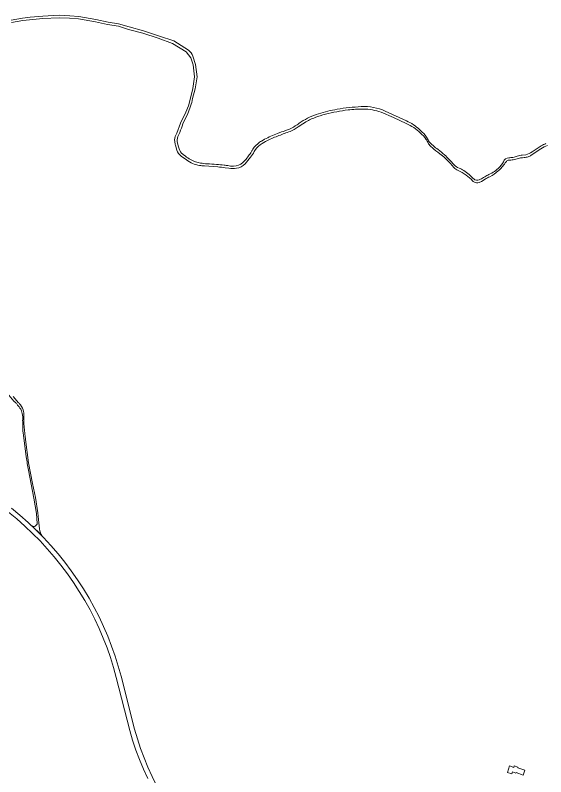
# Model space of a CAD drawing. Header units: metres. Extents: x 328903 to 333883, y 373406 to 381110.
# Drawn here: x 330545 to 331193, y 376599 to 377529 of the extents above; entities that cross this region are included whole.
import ezdxf

# ---------------------------------------------------------------- set-up
doc = ezdxf.new("R2010")
doc.units = ezdxf.units.M
doc.header["$MEASUREMENT"] = 0
for name, color, linetype in [('Byggingar', 7, 'Continuous'), ('Gangstétt', 7, 'Continuous'), ('Götur', 7, 'Continuous'), ('Lóðir', 7, 'Continuous')]:
    doc.layers.add(name, color=color, linetype=linetype)

msp = doc.modelspace()

# ---------------------------------------------------------------- linework, layer by layer
at = {"layer": 'Byggingar', "color": 17, "linetype": 'Continuous', "lineweight": 0, "ltscale": 3.31832, "true_color": 0x943c39, "flags": 128}
msp.add_lwpolyline([(331156.509, 376604.026), (331165.363, 376601.057), (331167.38, 376607.079), (331158.619, 376610.015), (331158.858, 376610.691), (331154.331, 376612.285), (331153.685, 376610.45), (331148.631, 376612.231), (331145.851, 376604.342), (331151.165, 376602.469), (331152.009, 376604.862), (331156.275, 376603.359), (331156.509, 376604.026)], close=True, dxfattribs=at)
at = {"layer": 'Gangstétt', "color": 45, "lineweight": 0, "ltscale": 3.31832, "true_color": 0x948652, "flags": 128}
msp.add_lwpolyline([(331671.512, 376103.485, -0.0000029), (331647.831, 376101.851, -0.0402202)], format="xyb", dxfattribs=at)
at = {"layer": 'Götur', "color": 8, "lineweight": 0, "ltscale": 3.31832, "true_color": 0x707070, "flags": 128}
for points in [[(331192.988, 377372.295, 0.0644944), (331187.354, 377369.361), (331176.128, 377362.001, -0.088479), (331168.26, 377358.637), (331164.145, 377358.144, 0.0464112), (331157.981, 377356.816, -0.004502), (331155.232, 377355.98, -0.0567558), (331150.192, 377355.104, 0.0092272), (331147.59, 377354.9, 0.2719941), (331141.026, 377350.132, -0.1199619), (331135.023, 377342.245, 0.0034552), (331131.705, 377339.514, -0.0728124), (331124.89, 377335.33, 0.0298491), (331121.931, 377333.844, 0.006215), (331116.906, 377330.849, -0.0371931), (331111.496, 377328.064, -0.2780669), (331104.717, 377329.031, -0.0421324), (331102.11, 377331.55, 0.0459366), (331099.153, 377334.362, 0.0114292), (331092.516, 377339.366, 0.075085), (331086.839, 377342.276, -0.1332537), (331080.856, 377346.273, 0.0152571), (331074.704, 377352.906, 0.0056553), (331069.112, 377358.453, 0.0416451), (331061.18, 377364.956, -0.0288516), (331055.434, 377369.427, 0.0090094), (331053.87, 377370.747, -0.0893021), (331049.645, 377375.66, -0.0099862), (331048.35, 377377.967, 0.0878491), (331041.903, 377386.171), (331038.699, 377389.271, 0.0498345), (331031.114, 377395.271, 0.0281281), (331022.572, 377400.089), (330996.69, 377411.797, 0.1194391), (330967.268, 377417.367, 0.0291439), (330937.831, 377414.147, 0.0350086), (330915.097, 377408.649, 0.0669088), (330894.095, 377398.732, 0.009506), (330888.872, 377395.206, -0.0902635), (330869.938, 377386.455), (330865.076, 377384.581), (330860.86, 377382.883, 0.0380945), (330845.611, 377375.344, 0.0149896), (330843.204, 377373.818, 0.0982283), (330834.947, 377365.481, 0.0200173), (330833.086, 377362.411, -0.03778), (330829.585, 377357.078), (330826.766, 377353.366, -0.0576648), (330822.52, 377348.942, -0.1672416), (330811.341, 377344.744, -0.051142), (330804.282, 377345.269, 0.0186668), (330799.938, 377345.878, 0.0016963), (330790.482, 377346.816, 0.0154401), (330778.883, 377347.569, -0.0382414), (330771.119, 377348.428, -0.0723407), (330758.841, 377352.65, -0.0522663), (330752.127, 377357.053, 0.0085049), (330749.431, 377359.18, -0.1532125), (330744.797, 377365.72, -0.0035293), (330743.988, 377368.283), (330742.81, 377372.586, -0.1695837), (330743.387, 377380.965, -0.0117538), (330744.005, 377382.316, 0.0213035), (330745.563, 377385.9, 0.00156), (330749.467, 377396.134), (330755.361, 377408.981, 0.0585857), (330761.266, 377427.217), (330764.425, 377438.988), (330766.675, 377453.881), (330764.912, 377468.898), (330761.579, 377478.789, 0.1491334), (330756.21, 377486.289), (330738.499, 377497.491), (330720.769, 377503.415), (330701.48, 377509.739), (330683.602, 377514.691), (330670.782, 377518.476), (330658.053, 377520.613), (330643.105, 377523.879), (330622.101, 377527.508), (330611.198, 377528.415), (330598.234, 377528.959), (330578.094, 377527.894), (330562.94, 377526.438), (330553.283, 377525.553), (330539.551, 377522.841, -0.0904377)], [(330540.07, 377519.886), (330553.712, 377522.58), (330578.316, 377524.901), (330598.251, 377525.956), (330611.011, 377525.421), (330621.72, 377524.529), (330642.529, 377520.934), (330657.485, 377517.666), (330670.608, 377515.464), (330682.985, 377511.65), (330700.61, 377506.915), (330719.106, 377500.8), (330736.641, 377494.539), (330753.504, 377484.461), (330759.007, 377477.029), (330761.969, 377468.237), (330763.649, 377453.931), (330761.475, 377439.547), (330758.015, 377424.382), (330756.107, 377418.381), (330752.86, 377410.656), (330746.7, 377397.295), (330741.998, 377384.97), (330740.819, 377382.692, 0.1579458), (330739.489, 377374.664, 0.0238734), (330740.393, 377370.145), (330742.044, 377364.358, 0.1720743), (330747.257, 377357.034), (330753.863, 377352.191, 0.1185199), (330769.643, 377345.581, 0.0198438), (330775.699, 377344.847), (330792.037, 377343.687, -0.0186134), (330800.955, 377342.717), (330805.629, 377342.049, 0.0721607), (330814.997, 377342.071, 0.1675353), (330825.515, 377347.525, 0.0322887), (330832.154, 377355.475, 0.0324309), (330836.624, 377362.506, -0.1139496), (330844.002, 377370.775, -0.0406559), (330852.745, 377375.946, -0.0231406), (330866.806, 377382.001, 0.0004986), (330880.418, 377387.144, 0.0662749), (330890.318, 377392.482, -0.0165046), (330898.018, 377397.685, -0.0515551), (330910.923, 377404.054, -0.0259564), (330923.668, 377408.045, -0.0309603), (330951.19, 377413.327, -0.0362806), (330969.877, 377414.359, -0.0758864), (330991.662, 377410.644), (331006.75, 377404.164), (331022.35, 377396.879, -0.0802072), (331039.74, 377385.056, -0.036971), (331046.462, 377377.687, -0.0626493), (331048.05, 377375.042, 0.0551599), (331050.343, 377371.092, 0.0554531), (331053.836, 377367.318, 0.0277889), (331063.455, 377359.883, -0.052571), (331069.748, 377354.496), (331076.327, 377347.841), (331080.645, 377343.057, 0.1081356), (331085.679, 377339.455, -0.0586823), (331095.516, 377333.788, -0.0409413), (331103.352, 377326.895, 0.0335907), (331105.023, 377325.381, 0.2980384), (331111.435, 377324.798), (331114.31, 377326.08), (331118.592, 377328.663, -0.0246408), (331124.316, 377331.744, 0.0738075), (331134.787, 377338.786, 0.0601834), (331143.251, 377348.617, -0.0390427), (331144.719, 377350.475, -0.1781619), (331147.889, 377352.094), (331150.132, 377352.128, 0.0653121), (331156.15, 377353.011), (331159.345, 377353.997, -0.0566566), (331164.411, 377354.948), (331166.519, 377355.186, 0.0410173), (331171.346, 377356.138, 0.0897206), (331174.882, 377357.871), (331186.716, 377365.777, -0.0634903), (331194.85, 377369.827)], [(330529.373, 377074.667, 0.0403042), (330545.148, 377055.583, -0.025792), (330547.504, 377052.895), (330549.181, 377050.823, -0.1856084), (330553.715, 377036.825, 0.0275549), (330553.721, 377031.091), (330553.744, 377026.744, 0.0375559), (330554.612, 377015.988), (330558.135, 376989.511, 0.0147735), (330560.758, 376973.466), (330567.475, 376939.261), (330570.608, 376920.627), (330571.463, 376908.395, -0.5327737), (330564.939, 376905.271), (330564.939, 376905.271, -0.0113657), (330577.561, 376892.818, -0.1080697), (330574.316, 376901.56), (330573.241, 376909.146), (330572.386, 376921.378), (330569.254, 376940.011), (330565.826, 376957.298), (330560.986, 376982.19), (330557.191, 377010.754, 0.0091355), (330556.75, 377013.928, -0.0237964), (330555.256, 377030.399), (330555.275, 377038.609, 0.0509433), (330554.64, 377044.986, 0.1133388), (330550.996, 377053.015, 0.0205717), (330548.681, 377055.801), (330541.978, 377063.193, -0.0277377)]]:
    msp.add_lwpolyline(points, format="xyb", dxfattribs=at)
for points in [[(330717.362, 376588.452), (330711.861, 376599.47), (330706.746, 376610.673), (330702.025, 376622.047), (330697.702, 376633.578), (330693.783, 376645.253), (330690.273, 376657.057), (330673.84, 376721.636), (330670.442, 376734.083), (330666.615, 376746.405), (330662.363, 376758.587), (330657.691, 376770.615), (330652.605, 376782.473), (330647.112, 376794.147), (330641.217, 376805.625), (330634.766, 376817.19), (330627.926, 376828.53), (330620.706, 376839.631), (330613.113, 376850.481), (330605.156, 376861.066), (330596.844, 376871.376), (330588.188, 376881.398), (330579.196, 376891.12), (330569.879, 376900.531), (330560.249, 376909.62), (330550.315, 376918.378), (330540.09, 376926.793)], [(330536.356, 376922.096), (330546.424, 376913.81), (330556.205, 376905.188), (330565.687, 376896.238), (330574.861, 376886.971), (330583.714, 376877.399), (330592.238, 376867.531), (330600.422, 376857.38), (330608.256, 376846.958), (330615.733, 376836.275), (330622.842, 376825.344), (330629.576, 376814.179), (330635.928, 376802.791), (330641.728, 376791.499), (330647.133, 376780.013), (330652.137, 376768.346), (330656.733, 376756.512), (330660.917, 376744.527), (330664.682, 376732.403), (330668.026, 376720.157), (330684.475, 376655.512), (330688.045, 376643.5), (330692.03, 376631.62), (330696.428, 376619.885), (330701.231, 376608.311), (330706.434, 376596.911)]]:
    msp.add_lwpolyline(points, dxfattribs=at)
at = {"layer": 'Lóðir', "color": 18, "linetype": 'Continuous', "lineweight": 0, "ltscale": 3.31832, "true_color": 0x000000, "flags": 128}
msp.add_lwpolyline([(331156.509, 376604.026), (331165.363, 376601.057), (331167.38, 376607.079), (331158.619, 376610.015), (331158.858, 376610.691), (331154.331, 376612.285), (331153.685, 376610.45), (331148.631, 376612.231), (331145.851, 376604.342), (331151.165, 376602.469), (331152.009, 376604.862), (331156.275, 376603.359), (331156.509, 376604.026)], close=True, dxfattribs=at)

doc.saveas('drawing.dxf')
